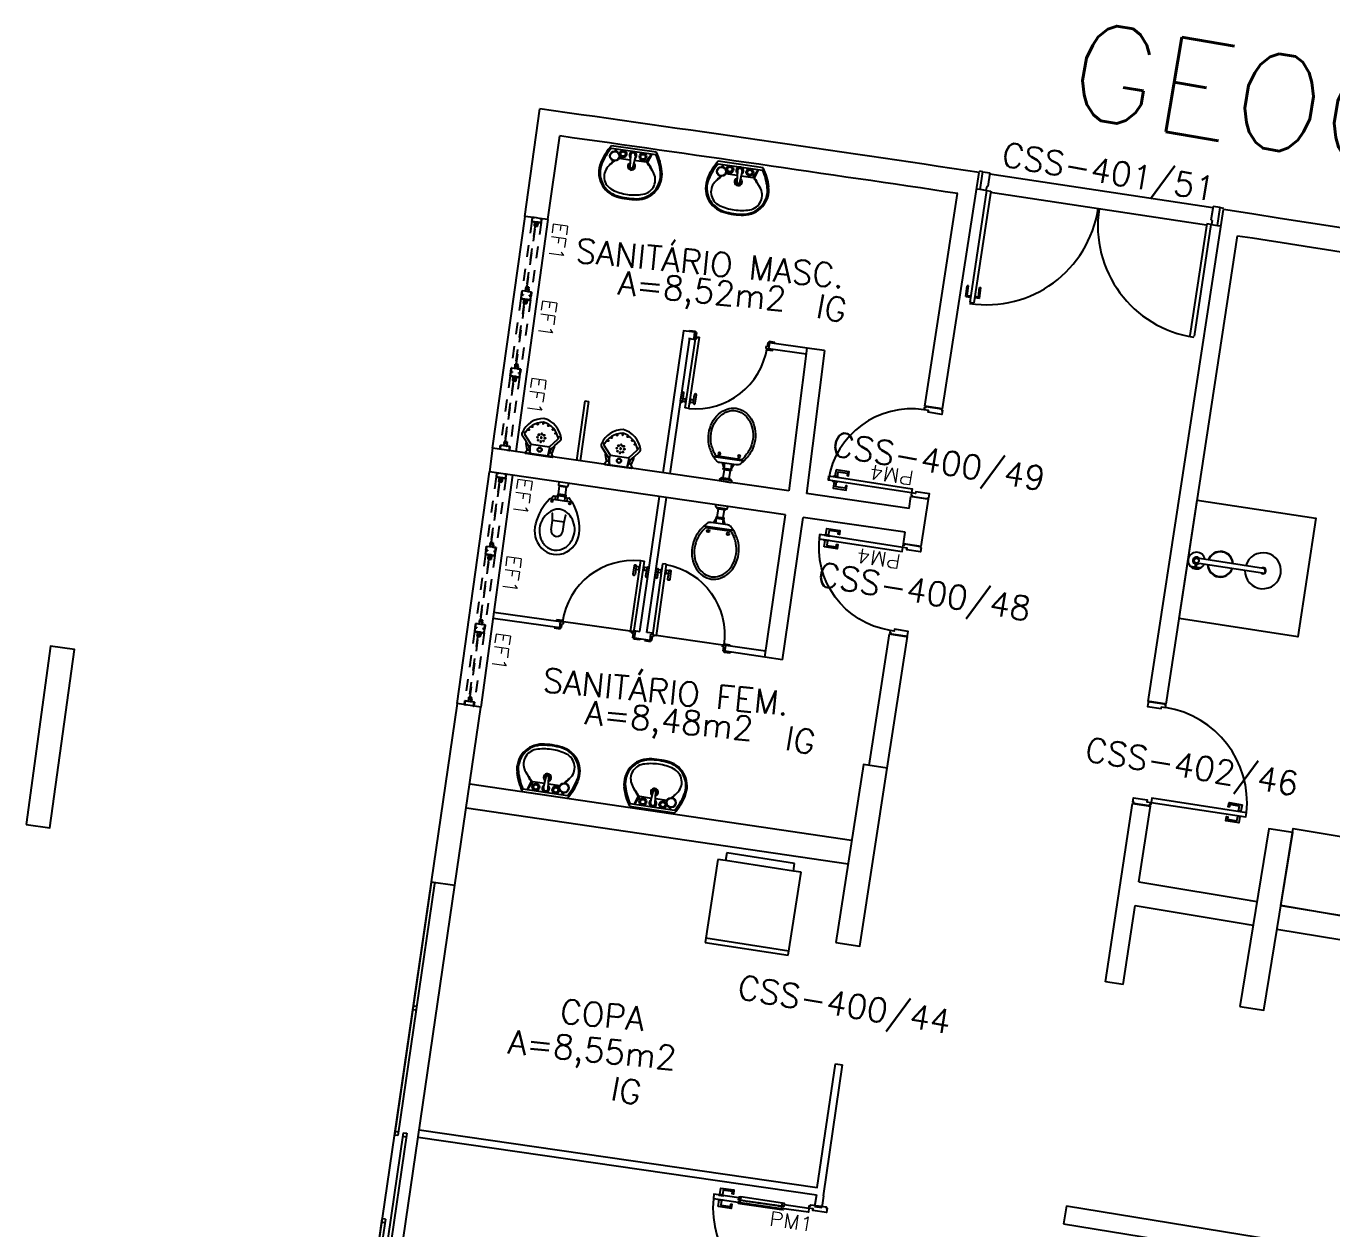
# Model space of a CAD drawing. Extents: x -152 to 150, y 325 to 437.
# Drawn here: x 54.73 to 65.61, y 393.81 to 403.83 of the extents above; entities that cross this region are included whole.
import ezdxf
from ezdxf.enums import TextEntityAlignment as Align

# ---------------------------------------------------------------- set-up
doc = ezdxf.new("R2010")
doc.units = 0
doc.header["$LTSCALE"] = 0.01
doc.header["$MEASUREMENT"] = 0
doc.linetypes.add('HIDDEN', pattern=[0.375, 0.25, -0.125])
doc.layers.get('0').update_dxf_attribs({"linetype": 'CONTINUOUS'})
for name, color, linetype in [('ALV', 2, 'CONTINUOUS'), ('AR-BNC-CON', 2, 'CONTINUOUS'), ('AR-COZ', 2, 'CONTINUOUS'), ('AR-COZ-MOB', 1, 'CONTINUOUS'), ('AR-DIV-SAN', 1, 'CONTINUOUS'), ('AR-ESQ', 1, 'CONTINUOUS'), ('AR-LOUCAS', 2, 'CONTINUOUS'), ('AR-POR', 1, 'CONTINUOUS'), ('AR-SAN', 1, 'CONTINUOUS'), ('AR-SOLEIRA', 1, 'CONTINUOUS'), ('AR-SPK', 1, 'CONTINUOUS'), ('AREA', 2, 'CONTINUOUS'), ('BC-TEXTO', 2, 'CONTINUOUS'), ('CENTRO_DE_CUSTO', 1, 'CONTINUOUS'), ('DIV', 2, 'CONTINUOUS'), ('DT-ESQ-BAGUETE-C-T', 1, 'HIDDEN'), ('DT-ESQ-MARCO-V-T', 1, 'HIDDEN'), ('DT-ESQ-PERFIL CADEIRA-C-T', 1, 'HIDDEN'), ('DT-ESQ-PERFIL U-C-T', 1, 'HIDDEN'), ('DT-ESQ-VIDRO-C-T', 1, 'HIDDEN'), ('ESTR', 3, 'CONTINUOUS'), ('ICC', 1, 'CONTINUOUS'), ('MACANETA', 2, 'CONTINUOUS'), ('MARCO', 2, 'CONTINUOUS'), ('MAÇANETA', 2, 'CONTINUOUS'), ('PEÇAS', 1, 'CONTINUOUS'), ('PF-TXT', 2, 'CONTINUOUS'), ('PM-FOLHA-C', 1, 'CONTINUOUS'), ('PM-FOLHA-V', 1, 'CONTINUOUS'), ('PM-FOLHA-V2', 1, 'CONTINUOUS'), ('PM-HATCH', 253, 'CONTINUOUS'), ('PM-MAÇANETA', 1, 'CONTINUOUS'), ('PM-MOVIMENTO', 1, 'CONTINUOUS'), ('PM-TELA-C', 1, 'CONTINUOUS'), ('PM-TXT', 2, 'CONTINUOUS'), ('PORTA', 2, 'CONTINUOUS'), ('SOLEIRA', 1, 'CONTINUOUS'), ('TEXTO', 2, 'CONTINUOUS'), ('TEXTO-ENDEREÇO', 2, 'CONTINUOUS'), ('USO', 2, 'CONTINUOUS')]:
    doc.layers.add(name, color=color, linetype=linetype)
doc.styles.add('LEGENDA', font='romans.shx', dxfattribs={"height": 0.2})
doc.styles.add('S12', font='simplex.shx', dxfattribs={"height": 0.12})
doc.styles.add('UNB-100', font='simplex.shx', dxfattribs={"height": 3})
doc.styles.add('UNB-100-1', font='simplex.shx', dxfattribs={"height": 0.2})

# ---------------------------------------------------------------- blocks, each defined once
blk = doc.blocks.new('PILAR-SSC')
blk.add_lwpolyline([(0.003, -27.952), (0.203, -27.952), (0.203, -26.452), (0.003, -26.452)], close=True)
blk = doc.blocks.new('LVTR-01P')
at = {"layer": 'AR-SAN'}
for p, q in [((0.189, 0), (-0.189, 0)), ((-0.187, -0.02), (0.187, -0.02)), ((-0.152, -0.02), (-0.152, -0.04)), ((-0.148, -0.02), (-0.148, -0.04)), ((-0.148, -0.028), (-0.141, -0.041)), ((-0.148, -0.033), (-0.146, -0.04)), ((-0.112, -0.092), (-0.017, -0.092)), ((-0.02, -0.056), (-0.012, -0.151)), ((0.02, -0.056), (0.012, -0.151)), ((0.016, -0.092), (0.116, -0.092)), ((0.152, -0.02), (0.116, -0.092)), ((0.153, -0.02), (0.126, -0.097))]:
    blk.add_line(p, q, dxfattribs=at)
for centre, radius in [((-0.15, -0.08), 0.04), ((-0.15, -0.08), 0.037), ((-0.084, -0.053), 0.03), ((-0.084, -0.053), 0.02), ((0.084, -0.053), 0.03), ((0.084, -0.053), 0.02)]:
    blk.add_circle(centre, radius, dxfattribs=at)
for centre, radius, start, end in [((0.242, -0.286), 0.518, 146.4501, 164.8885), ((-0.242, -0.286), 0.518, 15.1115, 33.5499), ((0.242, -0.286), 0.505, 148.2072, 165.2817), ((0, -0.053), 0.03, 308.8043, 231.1957), ((0, -0.053), 0.02, 350.3752, 189.6248), ((0.116, -0.105), 0.0126, 41.3277, 90), ((-4.92, -4.534), 6.719, 40.5597, 41.3277), ((0.132, -0.115), 0.0137, 36.1653, 98.2711), ((-5.281, -4.072), 6.719, 35.5597, 36.1653), ((-0.242, -0.286), 0.505, 14.7183, 31.7928), ((-0.054, -0.206), 0.21, 164.8885, 261.8746), ((-0.053, -0.208), 0.2, 165.2817, 262.1149), ((-0.091, -0.245), 0.123, 139.4403, 252.413), ((5.281, -4.072), 6.719, 143.9696, 144.4403), ((4.92, -4.534), 6.719, 138.9341, 139.4403), ((0, -0.145), 0.0315, 117.9488, 62.7672), ((0, -0.145), 0.021, 130.9255, 50.2909), ((0, -0.15), 0.0118, 184.8124, 355.1876), ((0.053, -0.208), 0.2, 277.8851, 14.7183), ((0.054, -0.206), 0.21, 278.1254, 15.1115), ((0.091, -0.245), 0.123, 287.587, 40.5597), ((0, 0.042), 0.424, 252.413, 270), ((0, 0.175), 0.595, 261.8746, 270), ((0, 0.175), 0.587, 262.1149, 270), ((0, 0.042), 0.424, 270, 287.587), ((0, 0.175), 0.587, 270, 277.8851), ((0, 0.175), 0.595, 270, 278.1254)]:
    blk.add_arc(centre, radius, start, end, dxfattribs=at)
blk = doc.blocks.new('MCTR-01p')
at = {"layer": 'AR-SAN'}
for p, q in [((0.113, 0), (-0.113, 0)), ((-0.121, -0.097), (-0.16, -0.144)), ((-0.08, -0.085), (-0.139, -0.154)), ((-0.093, -0.064), (-0.121, -0.097)), ((-0.117, -0.006), (-0.103, -0.032)), ((-0.103, -0.032), (-0.083, -0.032)), ((-0.095, -0.067), (-0.077, -0.014)), ((-0.077, -0.014), (-0.081, -0.077)), ((0.077, -0.082), (-0.077, -0.082)), ((0.077, -0.014), (0.081, -0.077)), ((0.095, -0.067), (0.077, -0.014)), ((0.08, -0.085), (0.139, -0.154)), ((0.103, -0.032), (0.083, -0.032)), ((0.093, -0.064), (0.121, -0.097)), ((0.117, -0.006), (0.103, -0.032)), ((0.121, -0.097), (0.16, -0.144))]:
    blk.add_line(p, q, dxfattribs=at)
for centre, radius in [((0, -0.046), 0.019), ((0, -0.046), 0.0162), ((-0.113, -0.199), 0.00453), ((-0.031, -0.147), 0.00453), ((-0.022, -0.123), 0.00453), ((-0.022, -0.17), 0.00453), ((0.022, -0.123), 0.00453), ((0.022, -0.17), 0.00453), ((0.031, -0.147), 0.00453), ((0.113, -0.199), 0.00453), ((-0.087, -0.228), 0.00453), ((-0.045, -0.255), 0.00453), ((0.045, -0.255), 0.00453), ((0.087, -0.228), 0.00453)]:
    blk.add_circle(centre, radius, dxfattribs=at)
for centre, radius, start, end in [((-0.113, -0.004), 0.00402, 90, 208.6993), ((-0.057, -0.018), 0.02, 115.5204, 169.5817), ((0.057, -0.018), 0.02, 10.4183, 64.4796), ((0.113, -0.004), 0.00402, 331.3007, 90), ((0.051, -0.11), 0.173, 153.1667, 175.8553), ((-0.142, -0.022), 0.0647, 319.851, 355.9846), ((-0.077, -0.078), 0.00402, 175.9846, 270), ((-0.072, -0.094), 0.012, 89.3581, 133.3239), ((0.072, -0.094), 0.012, 46.6761, 90.6419), ((0.077, -0.078), 0.00402, 270, 4.0154), ((0.142, -0.022), 0.0647, 184.0154, 220.149), ((-0.051, -0.11), 0.173, 4.1447, 26.8333), ((-0.141, -0.16), 0.0251, 139.851, 195.7705), ((0.027, -0.112), 0.199, 195.7705, 262.231), ((-0.12, -0.17), 0.024, 139.851, 200.6324), ((0.024, -0.104), 0.175, 198.2723, 262.1141), ((0, -0.114), 0.00453, 90, 270), ((0, -0.147), 0.00453, 90, 270), ((0, -0.179), 0.00453, 90, 270), ((0, -0.114), 0.00453, 270, 90), ((0, -0.147), 0.00453, 270, 90), ((-0.024, -0.104), 0.175, 277.8859, 341.7277), ((-0.027, -0.112), 0.199, 277.769, 344.2295), ((0, -0.179), 0.00453, 270, 90), ((0.12, -0.17), 0.024, 339.3676, 40.149), ((0.141, -0.16), 0.0251, 344.2295, 40.149), ((0, -0.266), 0.00453, 91.7832, 268.2168), ((0, -0.266), 0.00453, 271.7832, 88.2168)]:
    blk.add_arc(centre, radius, start, end, dxfattribs=at)
blk = doc.blocks.new('EF1')
at = {"layer": 'DT-ESQ-BAGUETE-C-T', "ltscale": 0.1}
for points in [[(0.069, -0.002), (0.055, -0.002), (0.055, 0), (0.069, 0), (0.069, 0.011), (0.055, 0.011), (0.055, 0.012), (0.069, 0.012, -0.336705), (0.07, 0.011, -0.068021), (0.07, 0.011), (0.07, 0, -0.414214)], [(0.581, -0.002), (0.595, -0.002), (0.595, 0), (0.581, 0), (0.581, 0.011), (0.595, 0.011), (0.595, 0.012), (0.581, 0.012, 0.336705), (0.58, 0.011, 0.068021), (0.58, 0.011), (0.58, 0, 0.414214)]]:
    blk.add_lwpolyline(points, format="xyb", close=True, dxfattribs=at)
at = {"layer": 'DT-ESQ-MARCO-V-T', "ltscale": 0.1}
for p, q in [((0.033, 0.04), (0.617, 0.04)), ((0.033, -0.04), (0.617, -0.04))]:
    blk.add_line(p, q, dxfattribs=at)
at = {"layer": 'DT-ESQ-PERFIL CADEIRA-C-T', "ltscale": 0.1}
for p, q in [((0.055, -0.011), (0.068, -0.011)), ((0.595, -0.011), (0.582, -0.011))]:
    blk.add_line(p, q, dxfattribs=at)
for points in [[(0.035, -0.011), (0.035, 0.011, -0.414214), (0.036, 0.012), (0.053, 0.012, -0.414214), (0.055, 0.011), (0.055, -0.01), (0.068, -0.01, -1), (0.068, -0.013), (0.036, -0.013, -0.414214)], [(0.036, 0.011), (0.053, 0.011), (0.053, -0.01, 0.203353), (0.054, -0.011, 0.19448), (0.055, -0.011), (0.036, -0.011)], [(0.615, -0.011), (0.615, 0.011, 0.414214), (0.614, 0.012), (0.597, 0.012, 0.414214), (0.595, 0.011), (0.595, -0.01), (0.582, -0.01, 1), (0.582, -0.013), (0.614, -0.013, 0.414214)], [(0.614, 0.011), (0.597, 0.011), (0.597, -0.01, -0.203353), (0.596, -0.011, -0.19448), (0.595, -0.011), (0.614, -0.011)]]:
    blk.add_lwpolyline(points, format="xyb", close=True, dxfattribs=at)
at = {"layer": 'DT-ESQ-PERFIL U-C-T', "ltscale": 0.1}
for points in [[(0.035, 0.007), (0.035, 0.012), (0.053, 0.012, 1), (0.053, 0.015), (0.035, 0.015), (0.035, 0.038, 0.414214), (0.033, 0.04), (0.001, 0.04, 0.414214), (0, 0.038), (0, 0.025), (0.001, 0.025), (0.001, 0.038), (0.033, 0.038), (0.033, 0.015, 0.414214), (0.035, 0.014, 0.414214), (0.033, 0.012), (0.033, 0.007), (0.033, -0.039), (0.001, -0.039), (0.001, -0.025), (0, -0.025), (0, -0.039, 0.414214), (0.001, -0.04), (0.033, -0.04, 0.414214), (0.035, -0.039)], [(0.615, 0.007), (0.615, 0.012), (0.597, 0.012, -1), (0.597, 0.015), (0.615, 0.015), (0.615, 0.038, -0.414214), (0.617, 0.04), (0.648, 0.04, -0.414214), (0.65, 0.038), (0.65, 0.025), (0.648, 0.025), (0.648, 0.038), (0.617, 0.038), (0.617, 0.015, -0.414214), (0.615, 0.014, -0.414214), (0.617, 0.012), (0.617, 0.007), (0.617, -0.039), (0.648, -0.039), (0.648, -0.025), (0.65, -0.025), (0.65, -0.039, -0.414214), (0.648, -0.04), (0.617, -0.04, -0.414214), (0.615, -0.039)]]:
    blk.add_lwpolyline(points, format="xyb", close=True, dxfattribs=at)
for points in [[(0.035, 0.014), (0.053, 0.014)], [(0.615, 0.014), (0.597, 0.014)]]:
    blk.add_lwpolyline(points, dxfattribs=at)
at = {"layer": 'DT-ESQ-VIDRO-C-T', "ltscale": 0.1}
blk.add_lwpolyline([(0.594, -0.003), (0.056, -0.003), (0.056, -0.009), (0.594, -0.009)], close=True, dxfattribs=at)
at = {"layer": 'PF-TXT', "style": 'S12', "width": 1.1}
blk.add_attdef('EF', (0.008, 0.141), '', height=0.12, dxfattribs=at)
blk = doc.blocks.new('BACI-01P')
at = {"layer": 'AR-SAN'}
for p, q in [((0, 0.04), (0.023, 0.04)), ((0.025, 0.035), (0.025, 0.038)), ((0.025, -0.035), (0.025, 0.035)), ((0.025, 0.035), (0.028, 0.035)), ((0.03, -0.033), (0.03, 0.033)), ((0.1, 0.03), (0.03, 0.03)), ((0.1, 0.03), (0.1, -0.03)), ((0.114, 0.03), (0.114, -0.03)), ((0.119, 0.03), (0.114, 0.03)), ((0.119, 0.03), (0.119, 0.062)), ((0.146, 0.05), (0.119, 0.05)), ((0.146, 0.03), (0.119, 0.03)), ((0.146, 0.086), (0.146, 0.089)), ((0.146, -0.086), (0.146, 0.086)), ((0.261, 0.056), (0.259, 0.059)), ((0.323, 0.049), (0.261, 0.056)), ((0.323, 0.049), (0.323, -0.049)), ((0.401, 0.049), (0.323, 0.049)), ((0, -0.04), (0.023, -0.04)), ((0.025, -0.038), (0.025, -0.035)), ((0.025, -0.035), (0.028, -0.035)), ((0.1, -0.03), (0.03, -0.03)), ((0.119, -0.03), (0.114, -0.03)), ((0.146, -0.03), (0.119, -0.03)), ((0.119, -0.03), (0.119, -0.062)), ((0.146, -0.05), (0.119, -0.05)), ((0.146, -0.086), (0.146, -0.089)), ((0.261, -0.056), (0.259, -0.059)), ((0.323, -0.049), (0.261, -0.056)), ((0.401, -0.049), (0.323, -0.049))]:
    blk.add_line(p, q, dxfattribs=at)
for centre in [(0.164, 0.075), (0.164, -0.075)]:
    blk.add_circle(centre, 0.00682, dxfattribs=at)
for centre, radius, start, end in [((0.436, -0.294), 0.484, 97.6805, 126.3454), ((0.397, -0.04), 0.187, 54.2515, 147.3201), ((0.4, -0.02), 0.208, 36.8881, 97.6805), ((0.413, -0.018), 0.159, 41.3299, 54.2515), ((0.023, 0.038), 0.002, 0, 90), ((0.028, 0.033), 0.002, 0, 90), ((0.107, 0.03), 0.00697, 0, 180), ((0.128, 0.062), 0.00909, 126.1604, 180), ((0.404, -0.315), 0.477, 122.7818, 126.1604), ((0.155, 0.089), 0.00909, 126.3358, 180), ((0.334, 0), 0.112, 147.3201, 180), ((0.334, 0), 0.112, 180, 212.6799), ((0.401, 0), 0.0486, 270, 90), ((0.433, 0), 0.132, 0, 41.3299), ((0.433, 0), 0.132, 318.6701, 0), ((0.427, 0), 0.174, 320.4767, 36.8881), ((0.023, -0.038), 0.002, 270, 0), ((0.028, -0.033), 0.002, 270, 0), ((0.107, -0.03), 0.00697, 180, 0), ((0.128, -0.062), 0.00909, 180, 233.8396), ((0.404, 0.315), 0.477, 233.8396, 237.2182), ((0.155, -0.089), 0.00909, 180, 238.9825), ((0.436, 0.294), 0.484, 233.7577, 262.3195), ((0.397, 0.04), 0.187, 212.6799, 305.7485), ((0.413, 0.018), 0.159, 305.7485, 318.6701), ((0.4, 0.021), 0.208, 262.3195, 320.8979)]:
    blk.add_arc(centre, radius, start, end, dxfattribs=at)
blk = doc.blocks.new('BC11')
at = {"layer": 'AR-BNC-CON'}
blk.add_lwpolyline([(-0.002, 0.663), (-0.002, 0), (-3.147, -0.008), (-3.154, 0.642)], close=True, dxfattribs=at)
at = {"layer": 'BC-TEXTO', "style": 'S12'}
for tag, p, flags in [('BANCADA', (-3.095, 0.497), 2), ('TAMANHO', (-3.095, 0.297), 3), ('ACABAMENTO', (-3.095, 0.097), 3), ('APOIO', (-3.095, -0.103), 3)]:
    blk.add_attdef(tag, p, '', height=0.12, dxfattribs=dict(at, flags=flags))
blk = doc.blocks.new('GLDR-04P')
at = {"layer": 'AR-COZ-MOB'}
for p, q in [((-225, 0), (-225, -50)), ((225, 0), (-225, 0)), ((225, -50), (225, 0)), ((-275, -50), (-275, -600)), ((-225, -50), (-275, -50)), ((225, -50), (-225, -50)), ((275, -50), (225, -50)), ((275, -600), (275, -50)), ((-275, -570), (275, -570)), ((-275, -600), (275, -600))]:
    blk.add_line(p, q, dxfattribs=at)
blk = doc.blocks.new('chuveiro-emerg')
at = {"layer": 'AR-SPK'}
for p, q in [((0.63, 0.02), (0.092, 0.02)), ((0.04, -0.053), (0.1, -0.053)), ((0.04, -0.057), (0.1, -0.057)), ((0.065, -0.03), (0.065, -0.053)), ((0.075, -0.03), (0.075, -0.053)), ((0.63, -0.02), (0.092, -0.02))]:
    blk.add_line(p, q, dxfattribs=at)
blk.add_lwpolyline([(0, 0.5), (1, 0.5), (1, -0.5), (0, -0.5)], close=True, dxfattribs=at)
blk.add_circle((0.07, 0), 0.02, dxfattribs=at)
for centre, radius, start, end in [((0.63, 0), 0.15, 187.6623, 172.3377), ((0.07, 0), 0.0699, 16.6348, 343.3652), ((0.07, 0), 0.03, 41.8103, 318.1897), ((0.271, 0), 0.107, 10.7532, 169.2468), ((0.271, 0), 0.103, 10.7532, 169.2468), ((0.63, 0), 0.025, 233.1301, 126.8699), ((0.63, 0), 0.02, 270, 90), ((0.04, -0.055), 0.002, 90, 270), ((0.1, -0.055), 0.002, 270, 90), ((0.271, 0), 0.107, 190.7532, 349.2468), ((0.271, 0), 0.103, 190.7532, 349.2468)]:
    blk.add_arc(centre, radius, start, end, dxfattribs=at)
blk = doc.blocks.new('PM1')
at = {"layer": 'PM-FOLHA-C'}
blk.add_lwpolyline([(0.065, 0.775), (0.065, 0.075), (0.03, 0.075), (0.03, 0.775), (0.065, 0.775)], dxfattribs=at)
at = {"layer": 'PM-FOLHA-V2'}
for points in [[(0.01, -0.065), (0.01, -0.075), (0.045, -0.075), (0.045, 0.04), (0.03, 0.04), (0.03, 0.075), (0.01, 0.075), (0.01, 0.065), (0, 0.065), (0, -0.065)], [(0.75, -0.065), (0.75, -0.075), (0.715, -0.075), (0.715, 0.04), (0.73, 0.04), (0.73, 0.075), (0.75, 0.075), (0.75, 0.065), (0.76, 0.065), (0.76, -0.065)]]:
    blk.add_lwpolyline(points, close=True, dxfattribs=at)
at = {"layer": 'PM-MAÇANETA'}
for points in [[(0.025, 0.725), (-0.03, 0.725), (-0.03, 0.615), (0.005, 0.615), (0.005, 0.625), (-0.015, 0.625), (-0.015, 0.7035, -0.4142136), (-0.0135, 0.705), (0.025, 0.705)], [(0.125, 0.725), (0.07, 0.725), (0.07, 0.705), (0.1085, 0.705, -0.4142136), (0.11, 0.7035), (0.11, 0.625), (0.09, 0.625), (0.09, 0.615), (0.125, 0.615)]]:
    blk.add_lwpolyline(points, format="xyb", close=True, dxfattribs=at)
for points in [[(0.025, 0.695), (0.025, 0.735), (0.03, 0.735), (0.03, 0.695)], [(0.07, 0.695), (0.07, 0.735), (0.065, 0.735), (0.065, 0.695)]]:
    blk.add_lwpolyline(points, close=True, dxfattribs=at)
at = {"layer": 'PM-MOVIMENTO'}
blk.add_arc((0.03, 0.075), 0.7, 0, 90, dxfattribs=at)
at = {"layer": 'PM-TXT', "style": 'S12', "width": 1.1}
blk.add_attdef('PM', (0.2131, 0.0752), '', height=0.12, rotation=90, dxfattribs=at)
blk = doc.blocks.new('VDC-P')
for p, q in [((-0.127, 0.192), (0.127, 0.192)), ((-0.109, 0.202), (0.109, 0.202)), ((-0.068, 0.152), (0.068, 0.152)), ((-0.05, 0.152), (-0.03, 0.11)), ((-0.03, 0.152), (-0.03, 0.11)), ((0.03, 0.11), (-0.03, 0.11)), ((0.03, 0.152), (0.03, 0.11)), ((0.05, 0.152), (0.03, 0.11)), ((-0.05, 0.015), (-0.05, 0)), ((-0.05, 0), (0.05, 0)), ((0.045, 0.02), (-0.045, 0.02)), ((-0.04, 0.025), (-0.04, 0.02)), ((0.035, 0.03), (-0.035, 0.03)), ((0.03, 0.1), (-0.03, 0.1)), ((-0.025, 0.1), (-0.025, 0.03)), ((0.025, 0.1), (0.025, 0.03)), ((0.04, 0.025), (0.04, 0.02)), ((0.05, 0.015), (0.05, 0))]:
    blk.add_line(p, q)
for points in [[(0.16, 0.244, 0.050424), (0.18, 0.288, 0.082137), (0.195, 0.381, 0.082137), (0.18, 0.474, 0.090148), (0.138, 0.549, 0.104406), (0.073, 0.601, 0.117345), (0, 0.619, 0.117345), (-0.073, 0.601, 0.104406), (-0.138, 0.549, 0.090148), (-0.18, 0.474, 0.082137), (-0.195, 0.381, 0.082137)], [(0.142, 0.254, 0.050424), (0.161, 0.295, 0.082137), (0.175, 0.381, 0.082137), (0.161, 0.468, 0.090148), (0.122, 0.536, 0.104406), (0.064, 0.583, 0.117345), (0, 0.599, 0.117345), (-0.064, 0.583, 0.104406), (-0.122, 0.536, 0.090148), (-0.161, 0.468, 0.082137), (-0.175, 0.381, 0.082137)], [(-0.195, 0.381, 0.082137), (-0.18, 0.288, 0.050424), (-0.16, 0.244, 0.104406)], [(-0.175, 0.381, 0.082137), (-0.161, 0.295, 0.050424), (-0.142, 0.254, 0.050424)]]:
    blk.add_lwpolyline(points, format="xyb")
for centre in [(-0.083, 0.226), (0.083, 0.226)]:
    blk.add_circle(centre, 0.0101)
for centre, radius, start, end in [((0.08, 0.36), 0.266, 205.6863, 226.7558), ((0.08, 0.36), 0.246, 205.6863, 219.7706), ((-0.08, 0.36), 0.266, 313.2442, 334.3137), ((-0.08, 0.36), 0.246, 320.2294, 334.3137), ((-0.068, 0.202), 0.05, 226.7558, 270), ((-0.03, 0.105), 0.005, 90, 270), ((0.03, 0.105), 0.005, 270, 90), ((0.068, 0.202), 0.05, 270, 313.2442), ((-0.045, 0.015), 0.005, 90, 180), ((-0.035, 0.025), 0.005, 90, 180), ((0.035, 0.025), 0.005, 0, 90), ((0.045, 0.015), 0.005, 360, 90)]:
    blk.add_arc(centre, radius, start, end)
blk = doc.blocks.new('MACANETA')
at = {"layer": 'MACANETA'}
for p, q in [((-0.077, 0.052), (-0.077, 0.12)), ((-0.059, 0.052), (-0.059, 0.12)), ((0.029, 0.052), (0.029, 0.12)), ((0.047, 0.052), (0.047, 0.12)), ((-0.059, 0.075), (-0.036, 0.075)), ((-0.059, 0.052), (-0.036, 0.052)), ((-0.036, 0.044), (-0.036, 0.084)), ((-0.036, 0.084), (-0.03, 0.084)), ((-0.036, 0.044), (-0.03, 0.044)), ((0.006, 0.084), (0, 0.084)), ((0.006, 0.044), (0, 0.044)), ((0.006, 0.044), (0.006, 0.084)), ((0.029, 0.075), (0.006, 0.075)), ((0.029, 0.052), (0.006, 0.052))]:
    blk.add_line(p, q, dxfattribs=at)
for centre, start, end in [((-0.068, 0.12), 90, 180), ((-0.068, 0.12), 0, 90), ((0.038, 0.12), 90, 180), ((0.038, 0.12), 0, 90), ((-0.068, 0.052), 180, 270), ((-0.068, 0.052), 270, 0), ((0.038, 0.052), 180, 270), ((0.038, 0.052), 270, 0)]:
    blk.add_arc(centre, 0.00874, start, end, dxfattribs=at)
blk = doc.blocks.new('DOOR60-SSC')
at = {"layer": 'PORTA'}
for p, q in [((0.015, -0.6), (0.015, 0)), ((0.015, 0), (0.045, 0)), ((0.045, -0.6), (0.045, 0)), ((0.045, -0.6), (0.015, -0.6))]:
    blk.add_line(p, q, dxfattribs=at)
at = {"layer": 'PORTA', "color": 1}
blk.add_arc((0.015, 0), 0.6, 272.866, 0, dxfattribs=at)
at = {"layer": 'PORTA'}
blk.add_blockref('MACANETA', (0.045, -0.6), dxfattribs=at)
blk = doc.blocks.new('PM3')
at = {"layer": 'PM-HATCH'}
h = blk.add_hatch(dxfattribs=at)
h.set_pattern_fill('NET3', color=256, scale=0.002, angle=45, style=0)
h.set_pattern_definition([(45, (-192.3709505, -142.5504116), (-0.00449012806, 0.00449012806), []), (105, (-192.3709505, -142.5504116), (-0.006133629, -0.00164350094), []), (165, (-192.3709505, -142.5504116), (-0.00164350094, -0.006133629), [])])
h.paths.add_polyline_path([(-0.048, 0.665), (-0.046, 0.665), (-0.046, 0.285), (-0.048, 0.285)])
at = {"layer": 'PM-FOLHA-C'}
for p, q in [((-0.048, 0.665), (-0.048, 0.65)), ((-0.03, 0.665), (-0.048, 0.665)), ((-0.048, 0.285), (-0.048, 0.3)), ((-0.03, 0.285), (-0.048, 0.285))]:
    blk.add_line(p, q, dxfattribs=at)
for points in [[(-0.03, 0.665), (-0.03, 0.875), (-0.065, 0.875), (-0.065, 0.65), (-0.048, 0.65)], [(-0.03, 0.285), (-0.03, 0.075), (-0.065, 0.075), (-0.065, 0.3), (-0.048, 0.3)]]:
    blk.add_lwpolyline(points, dxfattribs=at)
for points in [[(-0.065, 0.665), (-0.075, 0.665), (-0.075, 0.65), (-0.065, 0.65)], [(-0.046, 0.665), (-0.02, 0.665), (-0.02, 0.65), (-0.046, 0.65)], [(-0.065, 0.285), (-0.075, 0.285), (-0.075, 0.3), (-0.065, 0.3)], [(-0.046, 0.3), (-0.02, 0.3), (-0.02, 0.285), (-0.046, 0.285)]]:
    blk.add_lwpolyline(points, close=True, dxfattribs=at)
at = {"layer": 'PM-FOLHA-V'}
for p, q in [((-0.075, 0.65), (-0.075, 0.3)), ((-0.065, 0.65), (-0.065, 0.3)), ((-0.02, 0.3), (-0.02, 0.65))]:
    blk.add_line(p, q, dxfattribs=at)
at = {"layer": 'PM-FOLHA-V2'}
for points in [[(-0.85, -0.065), (-0.85, -0.075), (-0.815, -0.075), (-0.815, 0.04), (-0.83, 0.04), (-0.83, 0.075), (-0.85, 0.075), (-0.85, 0.065), (-0.86, 0.065), (-0.86, -0.065)], [(-0.01, -0.065), (-0.01, -0.075), (-0.045, -0.075), (-0.045, 0.04), (-0.03, 0.04), (-0.03, 0.075), (-0.01, 0.075), (-0.01, 0.065), (0, 0.065), (0, -0.065)]]:
    blk.add_lwpolyline(points, close=True, dxfattribs=at)
at = {"layer": 'PM-MAÇANETA'}
for points in [[(-0.125, 0.825), (-0.07, 0.825), (-0.07, 0.805), (-0.109, 0.805, 0.414214), (-0.11, 0.803), (-0.11, 0.725), (-0.09, 0.725), (-0.09, 0.715), (-0.125, 0.715)], [(-0.025, 0.825), (0.03, 0.825), (0.03, 0.715), (-0.005, 0.715), (-0.005, 0.725), (0.015, 0.725), (0.015, 0.803, 0.414214), (0.013, 0.805), (-0.025, 0.805)]]:
    blk.add_lwpolyline(points, format="xyb", close=True, dxfattribs=at)
for points in [[(-0.07, 0.795), (-0.07, 0.835), (-0.065, 0.835), (-0.065, 0.795)], [(-0.025, 0.795), (-0.025, 0.835), (-0.03, 0.835), (-0.03, 0.795)]]:
    blk.add_lwpolyline(points, close=True, dxfattribs=at)
at = {"layer": 'PM-MOVIMENTO'}
blk.add_arc((-0.026, 0.072), 0.804, 92.8015, 179.7608, dxfattribs=at)
at = {"layer": 'PM-TELA-C'}
blk.add_lwpolyline([(-0.048, 0.665), (-0.046, 0.665), (-0.046, 0.285), (-0.048, 0.285)], close=True, dxfattribs=at)
at = {"layer": 'PM-TXT', "style": 'S12', "width": 1.1}
blk.add_attdef('PM', (-0.101, 0.075), '', height=0.12, rotation=90, dxfattribs=at)

msp = doc.modelspace()

# ---------------------------------------------------------------- linework, layer by layer
at = {"layer": 'ALV'}
for p, q in [((58.889, 402.248), (59.015, 403.144)), ((59.082, 402.221), (59.18, 402.919)), ((62.369, 400.643), (62.674, 402.614)), ((62.221, 400.666), (62.495, 402.439)), ((64.083, 398.206), (64.709, 402.305)), ((64.231, 398.184), (64.827, 402.085)), ((61.238, 401.15), (61.089, 399.96)), ((61.387, 401.13), (61.237, 399.938)), ((61.387, 401.13), (61.238, 401.15)), ((62.369, 400.643), (62.221, 400.666)), ((58.621, 400.317), (58.594, 400.119)), ((61.089, 399.96), (58.621, 400.317)), ((61.06, 399.762), (58.594, 400.119)), ((62.09, 399.815), (61.237, 399.938)), ((62.09, 399.815), (62.105, 399.915)), ((62.251, 399.892), (62.105, 399.915)), ((62.192, 399.497), (62.251, 399.892)), ((60.888, 398.574), (61.06, 399.762)), ((61.037, 398.554), (61.208, 399.74)), ((62.059, 399.617), (61.208, 399.74)), ((62.044, 399.52), (62.059, 399.617)), ((62.192, 399.497), (62.044, 399.52)), ((61.759, 397.673), (61.928, 398.769)), ((61.907, 397.65), (62.076, 398.746)), ((62.076, 398.746), (61.928, 398.769)), ((61.037, 398.554), (60.888, 398.574)), ((64.083, 398.206), (64.231, 398.184)), ((58.43, 397.518), (61.612, 397.05)), ((58.402, 397.32), (61.583, 396.852)), ((63.726, 395.869), (63.953, 397.356)), ((63.953, 397.356), (64.101, 397.334)), ((64.005, 396.704), (64.101, 397.334)), ((64.005, 396.704), (64.99, 396.538)), ((64.934, 396.547), (64.99, 396.538)), ((63.874, 395.846), (63.975, 396.506)), ((63.975, 396.506), (64.957, 396.341)), ((65.187, 396.506), (68.361, 395.985)), ((64.903, 396.35), (64.957, 396.341)), ((65.155, 396.309), (68.327, 395.788)), ((63.874, 395.846), (63.726, 395.869)), ((61.318, 394.095), (61.303, 393.996)), ((61.377, 394.087), (61.363, 393.988)), ((63.402, 394.002), (63.377, 393.854)), ((63.402, 394.002), (66.939, 393.425)), ((63.377, 393.854), (64.161, 393.726))]:
    msp.add_line(p, q, dxfattribs=at)
for points in [[(58.01, 394.635), (61.326, 394.155), (61.476, 395.187)], [(61.377, 394.087), (61.535, 395.178)], [(61.476, 395.187), (61.535, 395.178)], [(58.001, 394.575), (61.318, 394.095)], [(61.303, 393.996), (61.363, 393.988)]]:
    msp.add_lwpolyline(points, dxfattribs=at)
for centre, radius, start, end in [((2.556, -0.065), 407.142, 81.5087, 82.02915), ((2.556, -0.065), 406.942, 81.52996, 82.00165), ((2.556, -0.065), 407.142, 79.06978, 81.21897), ((2.678, -0.076), 406.232, 82.01881, 82.04633), ((2.556, -0.065), 406.942, 80.07339, 81.19781)]:
    msp.add_arc(centre, radius, start, end, dxfattribs=at)
at = {"layer": 'AR-DIV-SAN'}
for p, q in [((59.389, 400.71), (59.32, 400.214)), ((59.419, 400.705), (59.35, 400.21)), ((59.389, 400.71), (59.419, 400.705))]:
    msp.add_line(p, q, dxfattribs=at)
at = {"layer": 'AR-ESQ'}
for p, q in [((58.621, 400.317), (58.891, 402.248)), ((59.082, 402.221), (58.814, 400.289)), ((58.326, 398.188), (58.594, 400.119)), ((58.787, 400.091), (58.524, 398.159))]:
    msp.add_line(p, q, dxfattribs=at)
at = {"layer": 'AR-SOLEIRA', "color": 2}
for p, q in [((62.682, 402.471), (62.704, 402.62)), ((62.704, 402.62), (62.764, 402.611)), ((62.764, 402.611), (62.747, 402.497)), ((62.731, 402.464), (62.682, 402.471)), ((62.737, 402.498), (62.731, 402.464)), ((62.736, 402.463), (62.771, 402.458)), ((62.747, 402.497), (62.737, 402.498))]:
    msp.add_line(p, q, dxfattribs=at)
at = {"layer": 'AR-SOLEIRA'}
msp.add_line((64.621, 402.319), (62.762, 402.6), dxfattribs=at)
at = {"layer": 'AR-SOLEIRA', "color": 2}
for points in [[(62.704, 402.62), (62.676, 402.625)], [(62.681, 402.472), (62.652, 402.476)]]:
    msp.add_lwpolyline(points, dxfattribs=at)
at = {"layer": 'AR-SOLEIRA'}
msp.add_lwpolyline([(64.569, 402.175), (62.769, 402.447)], dxfattribs=at)
at = {"layer": 'DIV'}
for p, q in [((60.304, 401.282), (60.297, 401.232)), ((60.927, 401.194), (60.92, 401.145)), ((61.232, 401.101), (60.92, 401.145)), ((61.261, 401.147), (60.927, 401.194)), ((58.632, 398.95), (59.187, 398.872)), ((58.625, 398.901), (59.18, 398.823)), ((59.18, 398.823), (59.187, 398.872)), ((59.784, 398.773), (59.786, 398.788)), ((59.794, 398.772), (59.784, 398.773)), ((59.786, 398.788), (59.796, 398.787)), ((59.789, 398.737), (59.794, 398.772)), ((59.799, 398.736), (59.789, 398.737)), ((59.796, 398.787), (59.797, 398.797)), ((59.811, 398.785), (59.796, 398.787)), ((59.797, 398.797), (59.847, 398.79)), ((59.798, 398.726), (59.799, 398.736)), ((59.847, 398.719), (59.798, 398.726)), ((59.804, 398.735), (59.799, 398.736)), ((59.804, 398.735), (59.811, 398.785)), ((59.849, 398.729), (59.847, 398.719)), ((59.888, 398.723), (59.886, 398.713)), ((59.886, 398.713), (59.936, 398.706)), ((59.956, 398.774), (59.906, 398.781)), ((59.932, 398.717), (59.94, 398.766)), ((59.932, 398.717), (59.937, 398.716)), ((59.936, 398.706), (59.937, 398.716)), ((59.937, 398.716), (59.947, 398.714)), ((59.94, 398.766), (59.954, 398.764)), ((59.947, 398.714), (59.952, 398.749)), ((59.952, 398.749), (59.962, 398.747)), ((59.954, 398.764), (59.956, 398.774)), ((59.964, 398.762), (59.954, 398.764)), ((59.962, 398.747), (59.964, 398.762)), ((60.555, 398.624), (60.563, 398.673)), ((60.888, 398.574), (60.555, 398.624)), ((60.895, 398.624), (60.563, 398.673))]:
    msp.add_line(p, q, dxfattribs=at)
for points in [[(60.304, 401.282), (60.21, 401.295), (60.038, 400.112)], [(60.262, 401.237), (60.098, 400.103)], [(59.847, 398.79), (60.01, 399.914)], [(59.906, 398.781), (60.069, 399.905)], [(59.804, 398.735), (59.932, 398.717)]]:
    msp.add_lwpolyline(points, dxfattribs=at)
at = {"layer": 'ICC', "color": 2}
for p, q in [((62.736, 402.463), (62.596, 401.534)), ((62.771, 402.458), (62.63, 401.528)), ((64.623, 402.33), (64.605, 402.216)), ((64.682, 402.321), (64.623, 402.33)), ((64.571, 402.186), (64.43, 401.256)), ((64.605, 402.18), (64.465, 401.251)), ((64.605, 402.18), (64.571, 402.186)), ((64.605, 402.216), (64.615, 402.214)), ((64.615, 402.214), (64.61, 402.18)), ((64.61, 402.18), (64.659, 402.172)), ((62.563, 401.581), (62.575, 401.67)), ((62.574, 401.589), (62.585, 401.669)), ((62.585, 401.669), (62.575, 401.67)), ((62.668, 401.576), (62.678, 401.655)), ((62.676, 401.565), (62.688, 401.654)), ((62.678, 401.655), (62.688, 401.654)), ((62.563, 401.581), (62.602, 401.575)), ((62.574, 401.589), (62.604, 401.585)), ((62.596, 401.534), (62.63, 401.528)), ((62.676, 401.565), (62.637, 401.57)), ((62.668, 401.576), (62.638, 401.58))]:
    msp.add_line(p, q, dxfattribs=at)
at = {"layer": 'ICC', "color": 1}
for p, q in [((58.108, 396.694), (57.802, 394.592)), ((58.138, 396.689), (57.831, 394.588)), ((57.988, 395.663), (57.958, 395.667)), ((57.984, 395.633), (57.954, 395.637)), ((57.875, 394.612), (57.714, 393.507)), ((57.905, 394.608), (57.744, 393.503)), ((57.831, 394.588), (57.802, 394.592)), ((57.836, 394.617), (57.806, 394.622)), ((57.871, 394.582), (57.901, 394.578)), ((57.875, 394.612), (57.905, 394.608)), ((57.699, 393.895), (57.547, 392.853)), ((57.728, 393.891), (57.576, 392.849)), ((57.724, 393.861), (57.694, 393.866)), ((57.728, 393.891), (57.699, 393.895))]:
    msp.add_line(p, q, dxfattribs=at)
at = {"layer": 'ICC', "color": 2}
for points in [[(64.659, 402.172), (64.682, 402.321)], [(64.682, 402.321), (64.711, 402.316)], [(64.659, 402.172), (64.688, 402.168)]]:
    msp.add_lwpolyline(points, dxfattribs=at)
at = {"layer": 'ICC', "color": 1}
for points in [[(58.11, 396.704), (55.945, 381.851)], [(56.143, 381.822), (58.307, 396.675)]]:
    msp.add_lwpolyline(points, dxfattribs=at)
for centre, start, end in [((62.735, 402.452), 261.3991, 351.3991), ((64.603, 402.17), 171.3991, 261.3991)]:
    msp.add_arc(centre, 0.94, start, end, dxfattribs=at)
at = {"layer": 'MARCO'}
for p, q in [((60.259, 401.288), (60.26, 401.298)), ((60.26, 401.298), (60.31, 401.291)), ((60.261, 401.227), (60.262, 401.237)), ((60.31, 401.22), (60.261, 401.227)), ((60.297, 401.232), (60.311, 401.23)), ((60.304, 401.282), (60.308, 401.281)), ((60.31, 401.291), (60.308, 401.281)), ((60.308, 401.281), (60.318, 401.28)), ((60.311, 401.23), (60.31, 401.22)), ((60.321, 401.229), (60.311, 401.23)), ((60.318, 401.28), (60.314, 401.245)), ((60.314, 401.245), (60.323, 401.244)), ((60.323, 401.244), (60.321, 401.229)), ((60.924, 401.205), (60.922, 401.195)), ((60.973, 401.198), (60.924, 401.205)), ((60.972, 401.188), (60.973, 401.198)), ((60.898, 401.163), (60.896, 401.148)), ((60.896, 401.148), (60.906, 401.147)), ((60.908, 401.161), (60.898, 401.163)), ((60.906, 401.147), (60.904, 401.137)), ((60.904, 401.137), (60.954, 401.13)), ((60.92, 401.145), (60.906, 401.147)), ((60.913, 401.196), (60.908, 401.161)), ((60.922, 401.195), (60.913, 401.196)), ((60.927, 401.194), (60.922, 401.195)), ((60.954, 401.13), (60.955, 401.14)), ((59.136, 398.829), (59.134, 398.819)), ((59.134, 398.819), (59.184, 398.812)), ((59.154, 398.887), (59.152, 398.877)), ((59.203, 398.88), (59.154, 398.887)), ((59.18, 398.823), (59.185, 398.822)), ((59.184, 398.812), (59.185, 398.822)), ((59.185, 398.822), (59.195, 398.821)), ((59.187, 398.872), (59.202, 398.87)), ((59.195, 398.821), (59.2, 398.855)), ((59.2, 398.855), (59.21, 398.854)), ((59.202, 398.87), (59.203, 398.88)), ((59.212, 398.869), (59.202, 398.87)), ((59.21, 398.854), (59.212, 398.869)), ((60.536, 398.662), (60.538, 398.677)), ((60.546, 398.661), (60.536, 398.662)), ((60.538, 398.677), (60.548, 398.675)), ((60.541, 398.626), (60.546, 398.661)), ((60.55, 398.624), (60.541, 398.626)), ((60.548, 398.675), (60.549, 398.685)), ((60.563, 398.673), (60.548, 398.675)), ((60.549, 398.685), (60.599, 398.678)), ((60.549, 398.615), (60.55, 398.624)), ((60.598, 398.607), (60.549, 398.615)), ((60.555, 398.624), (60.55, 398.624)), ((60.599, 398.678), (60.597, 398.668)), ((60.6, 398.617), (60.598, 398.607))]:
    msp.add_line(p, q, dxfattribs=at)
at = {"layer": 'PM-FOLHA-C'}
msp.add_lwpolyline([(64.902, 397.278), (64.112, 397.399), (64.106, 397.364), (64.897, 397.244), (64.902, 397.278)], dxfattribs=at)
at = {"layer": 'PM-FOLHA-V2'}
for points in [[(64.092, 398.196), (64.082, 398.198), (64.076, 398.163), (64.19, 398.146), (64.192, 398.161), (64.227, 398.155), (64.23, 398.175), (64.22, 398.177), (64.222, 398.186), (64.093, 398.206)], [(63.965, 397.366), (63.955, 397.367), (63.96, 397.402), (64.074, 397.385), (64.072, 397.37), (64.106, 397.364), (64.103, 397.345), (64.093, 397.346), (64.092, 397.336), (63.963, 397.356)]]:
    msp.add_lwpolyline(points, close=True, dxfattribs=at)
at = {"layer": 'PM-MAÇANETA'}
for points in [[(64.864, 397.345), (64.855, 397.291), (64.835, 397.294), (64.842, 397.332, 0.414214), (64.84, 397.334), (64.763, 397.347), (64.76, 397.328), (64.75, 397.329), (64.756, 397.364)], [(64.847, 397.247), (64.838, 397.193), (64.73, 397.211), (64.735, 397.246), (64.745, 397.244), (64.742, 397.224), (64.819, 397.211, 0.414214), (64.821, 397.212), (64.828, 397.25)]]:
    msp.add_lwpolyline(points, format="xyb", close=True, dxfattribs=at)
at = {"layer": 'PM-MOVIMENTO'}
msp.add_arc((64.102, 397.361), 0.804, 354.1285, 81.0878, dxfattribs=at)
at = {"layer": 'SOLEIRA'}
for p, q in [((59.786, 398.788), (59.212, 398.869)), ((59.964, 398.762), (60.538, 398.677))]:
    msp.add_line(p, q, dxfattribs=at)

# ---------------------------------------------------------------- block references
at = {"layer": 'ALV', "rotation": 350.100923814251}
msp.add_blockref('BC11', (68.288, 395.973), dxfattribs=at)
at = {"layer": 'AR-COZ', "xscale": 0.0012727272727026, "yscale": 0.001272727272703615, "zscale": 0.001272727272727273, "rotation": 351.1497375679623}
msp.add_blockref('GLDR-04P', (60.854, 396.899), dxfattribs=at)
at = {"layer": 'AR-ESQ', "rotation": 262.0325705760569}
for p in [(58.991, 402.234), (58.901, 401.59), (58.811, 400.946), (58.695, 400.104), (58.605, 399.46), (58.515, 398.816)]:
    msp.add_blockref('EF1', p, dxfattribs=at).add_auto_attribs({'EF': 'EF1'})
at = {"layer": 'AR-LOUCAS'}
for name, p, rotation in [('LVTR-01P', (59.798, 402.809), 351.7899455109161), ('LVTR-01P', (60.688, 402.68), 351.7899455109161), ('MCTR-01p', (59.006, 400.258), 172.0983512168915), ('MCTR-01p', (59.667, 400.166), 172.0983512168848), ('BACI-01P', (59.212, 400.027), 262.0983512168864), ('LVTR-01P', (59.056, 397.428), 171.6243707358905), ('LVTR-01P', (59.948, 397.305), 171.6243707358905)]:
    msp.add_blockref(name, p, dxfattribs=dict(at, rotation=rotation))
at = {"layer": 'AR-POR', "rotation": 81.21951219447378}
msp.add_blockref('PM1', (62.179, 399.903), dxfattribs=at).add_auto_attribs({'PM': 'PM4'})
at = {"layer": 'AR-POR'}
ref = msp.add_blockref('PM1', (62.118, 399.508), dxfattribs=dict(at, xscale=-1, rotation=81.21951219447382))
ref.add_attrib('PM', 'PM4', (62.03, 399.428), dxfattribs={"layer": 'PM-TXT', "height": 0.12, "rotation": 171.2195, "style": 'S12', "width": 1.1})
at = {"layer": 'AR-POR', "color": 2}
ref = msp.add_blockref('PM3', (61.335, 394.003), dxfattribs=dict(at, rotation=81.76396389692044))
ref.add_attrib('PM', 'PM1', (60.918, 393.839), dxfattribs={"layer": 'PM-TXT', "height": 0.12, "rotation": 351.764, "style": 'S12', "width": 1.1})
at = {"layer": 'AR-SPK', "rotation": 351.3126696640814}
msp.add_blockref('chuveiro-emerg', (64.416, 399.39), dxfattribs=at)
at = {"layer": 'ESTR'}
for p, rotation in [((58.528, 424.874), 352.1951219512209), ((62.138, 424.364), 351.7073170731712), ((65.745, 423.823), 351.2195121951232), ((69.346, 423.252), 350.7317073170746)]:
    msp.add_blockref('PILAR-SSC', p, dxfattribs=dict(at, rotation=rotation))
at = {"layer": 'MAÇANETA'}
for p, rotation in [((60.299, 401.247), 351.5219443537579), ((59.81, 398.779), 171.5219443537644)]:
    msp.add_blockref('DOOR60-SSC', p, dxfattribs=dict(at, rotation=rotation))
at = {"layer": 'MAÇANETA', "xscale": -1, "rotation": 172.0059834400851}
msp.add_blockref('DOOR60-SSC', (59.939, 398.761), dxfattribs=at)
at = {"layer": 'PEÇAS', "xscale": -1, "rotation": 351.7639638968838}
msp.add_blockref('VDC-P', (60.56, 400.036), dxfattribs=at)
at = {"layer": 'PEÇAS', "rotation": 171.7639638969601}
msp.add_blockref('VDC-P', (60.531, 399.838), dxfattribs=at)

# ---------------------------------------------------------------- texts
at = {"layer": 'AREA', "style": 'UNB-100'}
for s, p in [('A=8,52m2', (59.658, 401.597)), ('A=8,48m2', (59.384, 398.017)), ('A=8,55m2', (58.743, 395.273))]:
    msp.add_text(s, height=0.2, rotation=354.3257, dxfattribs=at).set_placement(p)
at = {"layer": 'CENTRO_DE_CUSTO', "linetype": 'Continuous', "style": 'UNB-100'}
for p in [(61.305, 401.406), (61.046, 397.805), (59.595, 394.885)]:
    msp.add_text('IG', height=0.2, rotation=350.0543, dxfattribs=at).set_placement(p)
at = {"layer": 'TEXTO', "style": 'UNB-100'}
for s, p in [('SANITÁRIO MASC.', (59.306, 401.866)), ('SANITÁRIO FEM.', (59.032, 398.287)), ('COPA', (59.176, 395.527))]:
    msp.add_text(s, height=0.2, rotation=354.4369, dxfattribs=at).set_placement(p)
at = {"layer": 'TEXTO-ENDEREÇO', "style": 'UNB-100-1'}
for s, p in [('CSS-401/51', (63.737, 402.522)), ('CSS-400/49', (62.321, 400.108)), ('CSS-400/48', (62.202, 399.023)), ('CSS-402/46', (64.431, 397.565)), ('CSS-400/44', (61.535, 395.583))]:
    msp.add_text(s, height=0.2, rotation=350.4942, dxfattribs=at).set_placement(p, align=Align.CENTER)
at = {"layer": 'USO', "style": 'LEGENDA'}
msp.add_text('GEOQUIMICA - MOD. 16', height=0.8, rotation=350.3782, dxfattribs=at).set_placement((63.383, 403.096))

doc.saveas('drawing.dxf')
